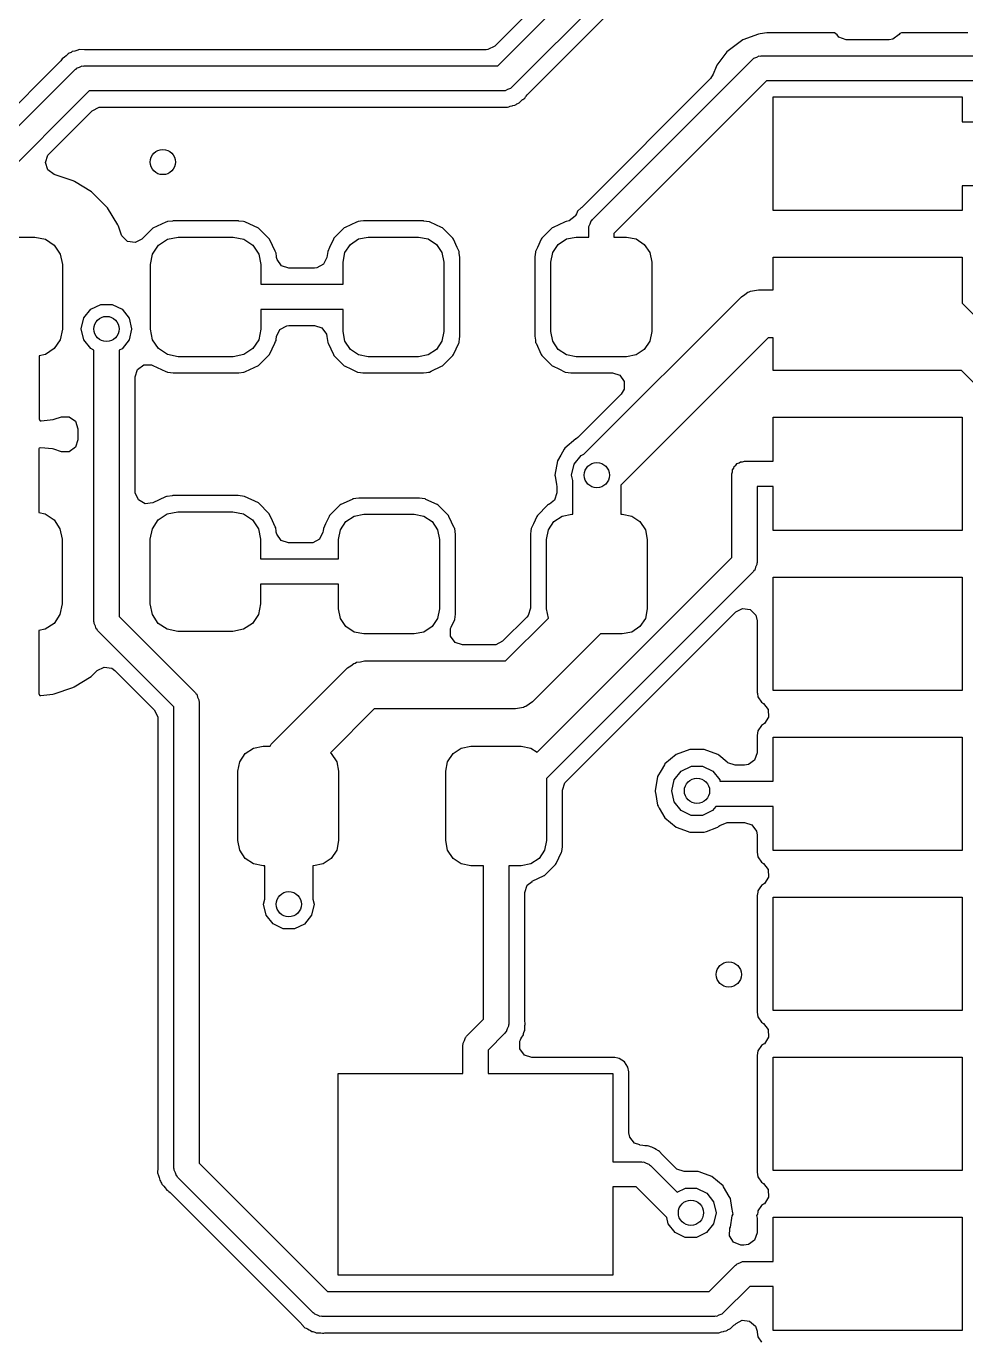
# Model space of a CAD drawing. Extents: x 3.59 to 5.68, y -3.55 to -1.66.
# Drawn here: x 3.8845 to 4.1781, y -2.2764 to -1.8657 of the extents above; entities that cross this region are included whole.
import ezdxf

# ---------------------------------------------------------------- set-up
doc = ezdxf.new("R2010")
doc.units = 0
doc.header["$MEASUREMENT"] = 0
doc.layers.add('BLACK', color=7, linetype='CONTINUOUS')

msp = doc.modelspace()

# ---------------------------------------------------------------- linework, layer by layer
at = {"layer": 'BLACK', "linetype": 'CONTINUOUS'}
for p, q in [((4.1305, -1.77234), (4.03096, -1.87189)), ((4.03189, -1.87805), (4.13711, -1.77283)), ((4.14256, -1.77852), (4.03631, -1.88477)), ((4.04105, -1.88712), (4.14319, -1.78499)), ((4.11335, -1.86815), (4.10847, -1.86998)), ((4.11382, -1.86804), (4.11335, -1.86815)), ((4.11592, -1.86781), (4.11382, -1.86804)), ((4.11613, -1.8678), (4.11592, -1.86781)), ((4.13712, -1.8678), (4.11613, -1.8678)), ((4.13789, -1.86836), (4.13712, -1.8678)), ((4.13847, -1.86915), (4.13789, -1.86836)), ((4.15732, -1.86829), (4.15537, -1.86971)), ((4.15756, -1.86796), (4.15732, -1.86829)), ((4.15806, -1.8678), (4.15756, -1.86796)), ((4.17876, -1.8678), (4.15806, -1.8678)), ((4.03096, -1.87189), (4.02881, -1.87298)), ((4.10799, -1.87024), (4.10385, -1.87335)), ((4.10847, -1.86998), (4.10799, -1.87024)), ((4.14076, -1.8699), (4.13847, -1.86915)), ((4.15417, -1.8699), (4.14076, -1.8699)), ((4.15537, -1.86971), (4.15417, -1.8699)), ((3.89537, -1.87646), (3.89507, -1.87685)), ((3.89559, -1.87622), (3.89537, -1.87646)), ((3.89579, -1.87586), (3.89559, -1.87622)), ((3.89652, -1.87534), (3.89579, -1.87586)), ((3.89698, -1.87494), (3.89652, -1.87534)), ((3.89761, -1.87431), (3.89698, -1.87494)), ((3.89799, -1.87416), (3.89761, -1.87431)), ((3.89826, -1.87399), (3.89799, -1.87416)), ((3.89854, -1.87386), (3.89826, -1.87399)), ((3.89887, -1.87362), (3.89854, -1.87386)), ((3.89975, -1.87344), (3.89887, -1.87362)), ((3.90033, -1.87326), (3.89975, -1.87344)), ((3.90117, -1.87294), (3.90033, -1.87326)), ((3.90273, -1.87303), (3.90117, -1.87294)), ((3.90293, -1.87303), (3.90273, -1.87303)), ((4.0282, -1.87303), (3.90293, -1.87303)), ((4.02881, -1.87298), (4.0282, -1.87303)), ((4.06143, -1.92606), (4.11143, -1.87607)), ((4.10346, -1.87373), (4.10036, -1.87787)), ((4.10385, -1.87335), (4.10346, -1.87373)), ((4.11143, -1.87607), (4.11171, -1.87593)), ((4.11171, -1.87593), (4.1119, -1.87567)), ((4.1119, -1.87567), (4.11278, -1.87538)), ((4.11278, -1.87538), (4.1136, -1.87497)), ((4.1136, -1.87497), (4.11391, -1.87502)), ((4.11391, -1.87502), (4.11421, -1.87492)), ((4.11421, -1.87492), (4.7213, -1.87492)), ((3.8475, -1.93152), (3.89981, -1.8792)), ((3.89507, -1.87685), (3.85829, -1.91363)), ((3.89981, -1.8792), (3.9001, -1.87906)), ((3.9001, -1.87906), (3.90028, -1.8788)), ((3.90028, -1.8788), (3.90116, -1.87852)), ((3.90116, -1.87852), (3.90198, -1.8781)), ((3.90198, -1.8781), (3.9023, -1.87815)), ((3.9023, -1.87815), (3.9026, -1.87805)), ((3.9026, -1.87805), (4.03189, -1.87805)), ((4.09923, -1.88068), (4.09833, -1.88207)), ((4.1001, -1.87836), (4.09923, -1.88068)), ((4.10036, -1.87787), (4.1001, -1.87836)), ((4.03602, -1.88492), (4.03584, -1.88517)), ((4.03631, -1.88477), (4.03602, -1.88492)), ((4.09833, -1.88207), (4.05812, -1.92228)), ((4.11584, -1.88279), (4.06815, -1.93048)), ((4.71967, -1.88279), (4.11584, -1.88279)), ((3.90423, -1.88593), (3.85422, -1.93593)), ((4.03352, -1.88593), (3.90423, -1.88593)), ((4.03383, -1.88583), (4.03352, -1.88593)), ((4.03414, -1.88588), (4.03383, -1.88583)), ((4.03496, -1.88546), (4.03414, -1.88588)), ((4.03584, -1.88517), (4.03496, -1.88546)), ((4.03851, -1.88967), (4.03914, -1.88904)), ((4.03914, -1.88904), (4.03961, -1.88864)), ((4.03961, -1.88864), (4.03972, -1.88856)), ((4.03972, -1.88856), (4.04033, -1.88812)), ((4.04033, -1.88812), (4.04053, -1.88776)), ((4.04053, -1.88776), (4.04075, -1.88752)), ((4.04075, -1.88752), (4.04105, -1.88712)), ((4.11792, -1.92323), (4.11792, -1.8878)), ((4.11792, -1.8878), (4.17697, -1.8878)), ((4.17697, -1.8878), (4.17697, -1.89552)), ((3.8917, -1.90556), (3.90517, -1.89209)), ((3.90517, -1.89209), (3.90731, -1.89099)), ((3.90731, -1.89099), (3.90792, -1.89094)), ((3.90792, -1.89094), (4.03319, -1.89094)), ((4.03319, -1.89094), (4.03339, -1.89095)), ((4.03339, -1.89095), (4.03455, -1.89101)), ((4.03455, -1.89101), (4.03455, -1.89101)), ((4.03455, -1.89101), (4.03496, -1.89103)), ((4.03496, -1.89103), (4.03534, -1.89089)), ((4.03534, -1.89089), (4.03579, -1.89071)), ((4.03534, -1.89089), (4.03534, -1.89089)), ((4.03579, -1.89071), (4.03638, -1.89054)), ((4.03638, -1.89054), (4.03654, -1.8905)), ((4.03654, -1.8905), (4.03725, -1.89035)), ((4.03725, -1.89035), (4.03758, -1.89011)), ((4.03758, -1.89011), (4.03787, -1.88999)), ((4.03787, -1.88999), (4.03813, -1.88981)), ((4.03813, -1.88981), (4.03851, -1.88967)), ((4.17697, -1.89552), (4.19636, -1.89552)), ((3.89055, -1.90829), (3.89131, -1.906)), ((3.89128, -1.91059), (3.89055, -1.90829)), ((3.89131, -1.906), (3.8917, -1.90556)), ((3.89322, -1.91201), (3.89128, -1.91059)), ((3.89917, -1.91398), (3.89322, -1.91201)), ((3.89957, -1.91417), (3.89917, -1.91398)), ((3.90487, -1.91744), (3.89957, -1.91417)), ((3.90522, -1.91772), (3.90487, -1.91744)), ((3.90962, -1.92211), (3.90522, -1.91772)), ((4.19665, -1.91552), (4.17697, -1.91552)), ((4.17697, -1.91552), (4.17697, -1.92323)), ((3.9099, -1.92246), (3.90962, -1.92211)), ((3.91317, -1.92775), (3.9099, -1.92246)), ((4.05603, -1.925), (4.05416, -1.92651)), ((4.05615, -1.92482), (4.05603, -1.925)), ((4.05644, -1.92428), (4.05615, -1.92482)), ((4.05664, -1.92384), (4.05644, -1.92428)), ((4.0568, -1.92346), (4.05664, -1.92384)), ((4.05664, -1.92384), (4.05664, -1.92384)), ((4.05797, -1.92242), (4.0568, -1.92346)), ((4.05812, -1.92228), (4.05797, -1.92242)), ((4.17697, -1.92323), (4.11792, -1.92323)), ((3.91336, -1.92816), (3.91317, -1.92775)), ((3.91421, -1.93069), (3.91336, -1.92816)), ((3.92405, -1.92882), (3.92066, -1.93221)), ((3.92814, -1.92692), (3.92405, -1.92882)), ((3.92841, -1.92679), (3.92814, -1.92692)), ((3.92814, -1.92692), (3.92814, -1.92692)), ((3.92814, -1.92692), (3.92814, -1.92692)), ((3.9287, -1.92675), (3.92841, -1.92679)), ((3.93027, -1.92655), (3.9287, -1.92675)), ((3.9287, -1.92675), (3.9287, -1.92675)), ((3.93039, -1.92653), (3.93027, -1.92655)), ((3.93027, -1.92655), (3.93027, -1.92655)), ((3.9406, -1.92653), (3.93039, -1.92653)), ((3.95081, -1.92653), (3.9406, -1.92653)), ((3.95094, -1.92655), (3.95081, -1.92653)), ((3.95239, -1.92674), (3.95094, -1.92655)), ((3.9528, -1.92679), (3.95239, -1.92674)), ((3.95715, -1.92882), (3.9528, -1.92679)), ((3.96055, -1.93222), (3.95715, -1.92882)), ((3.98388, -1.9287), (3.98066, -1.93192)), ((3.98419, -1.92856), (3.98388, -1.9287)), ((3.98773, -1.9269), (3.98419, -1.92856)), ((3.98419, -1.92856), (3.98419, -1.92856)), ((3.988, -1.92678), (3.98773, -1.9269)), ((3.98773, -1.9269), (3.98773, -1.9269)), ((3.9883, -1.92674), (3.988, -1.92678)), ((3.98895, -1.92665), (3.9883, -1.92674)), ((3.9883, -1.92674), (3.9883, -1.92674)), ((3.98988, -1.92653), (3.98895, -1.92665)), ((3.99927, -1.92653), (3.98988, -1.92653)), ((4.00865, -1.92653), (3.99927, -1.92653)), ((4.00878, -1.92655), (4.00865, -1.92653)), ((4.00959, -1.92666), (4.00878, -1.92655)), ((4.00878, -1.92655), (4.00878, -1.92655)), ((4.01053, -1.92678), (4.00959, -1.92666)), ((4.0108, -1.9269), (4.01053, -1.92678)), ((4.01434, -1.92856), (4.0108, -1.9269)), ((4.01465, -1.9287), (4.01434, -1.92856)), ((4.01434, -1.92856), (4.01434, -1.92856)), ((4.01786, -1.93192), (4.01465, -1.9287)), ((4.04884, -1.9287), (4.04563, -1.93192)), ((4.04915, -1.92856), (4.04884, -1.9287)), ((4.05269, -1.9269), (4.04915, -1.92856)), ((4.04915, -1.92856), (4.04915, -1.92856)), ((4.05296, -1.92678), (4.05269, -1.9269)), ((4.05269, -1.9269), (4.05269, -1.9269)), ((4.05327, -1.92674), (4.05296, -1.92678)), ((4.05416, -1.92651), (4.05327, -1.92674)), ((4.06028, -1.92885), (4.06037, -1.92854)), ((4.06028, -1.93155), (4.06028, -1.92885)), ((4.06032, -1.92823), (4.06074, -1.92741)), ((4.06037, -1.92854), (4.06032, -1.92823)), ((4.06074, -1.92741), (4.06103, -1.92653)), ((4.06103, -1.92653), (4.06128, -1.92635)), ((4.06128, -1.92635), (4.06143, -1.92606)), ((3.86998, -1.93155), (3.88721, -1.93155)), ((3.88721, -1.93155), (3.8905, -1.93221)), ((3.8905, -1.93221), (3.8933, -1.93407)), ((3.8933, -1.93407), (3.89516, -1.93687)), ((3.91443, -1.93123), (3.91421, -1.93069)), ((3.91614, -1.93293), (3.91443, -1.93123)), ((3.91852, -1.93331), (3.91614, -1.93293)), ((3.92066, -1.93221), (3.91852, -1.93331)), ((3.92403, -1.93687), (3.9259, -1.93407)), ((3.9259, -1.93407), (3.92869, -1.93221)), ((3.92869, -1.93221), (3.93199, -1.93155)), ((3.93199, -1.93155), (3.94921, -1.93155)), ((3.94921, -1.93155), (3.95251, -1.93221)), ((3.95251, -1.93221), (3.9553, -1.93407)), ((3.9553, -1.93407), (3.95717, -1.93687)), ((3.96147, -1.93418), (3.96055, -1.93222)), ((3.96231, -1.936), (3.96147, -1.93418)), ((3.98052, -1.93222), (3.97933, -1.93478)), ((3.98066, -1.93192), (3.98052, -1.93222)), ((3.98052, -1.93222), (3.98052, -1.93222)), ((3.98412, -1.93641), (3.98582, -1.93386)), ((3.98582, -1.93386), (3.98838, -1.93215)), ((3.98838, -1.93215), (3.99139, -1.93155)), ((3.99139, -1.93155), (4.00714, -1.93155)), ((4.00714, -1.93155), (4.01015, -1.93215)), ((4.01015, -1.93215), (4.01271, -1.93386)), ((4.01271, -1.93386), (4.01441, -1.93641)), ((4.01801, -1.93222), (4.01786, -1.93192)), ((4.0192, -1.93478), (4.01801, -1.93222)), ((4.01801, -1.93222), (4.01801, -1.93222)), ((4.04548, -1.93222), (4.04429, -1.93478)), ((4.04563, -1.93192), (4.04548, -1.93222)), ((4.04548, -1.93222), (4.04548, -1.93222)), ((4.04908, -1.93641), (4.05078, -1.93386)), ((4.05078, -1.93386), (4.05334, -1.93215)), ((4.05334, -1.93215), (4.05635, -1.93155)), ((4.05635, -1.93155), (4.06028, -1.93155)), ((4.06815, -1.93048), (4.06815, -1.93155)), ((4.06815, -1.93155), (4.0721, -1.93155)), ((4.0721, -1.93155), (4.07511, -1.93215)), ((4.07511, -1.93215), (4.07767, -1.93386)), ((4.07767, -1.93386), (4.07937, -1.93641)), ((3.89516, -1.93687), (3.89582, -1.94016)), ((3.92338, -1.94016), (3.92403, -1.93687)), ((3.95717, -1.93687), (3.95783, -1.94016)), ((3.96259, -1.93658), (3.96231, -1.936)), ((3.96272, -1.93761), (3.96259, -1.93658)), ((3.96276, -1.93791), (3.96272, -1.93761)), ((3.96292, -1.9386), (3.96276, -1.93791)), ((3.9785, -1.93791), (3.97746, -1.94008)), ((3.97858, -1.9373), (3.9785, -1.93791)), ((3.97874, -1.93604), (3.97858, -1.9373)), ((3.97933, -1.93478), (3.97874, -1.93604)), ((3.98352, -1.93943), (3.98412, -1.93641)), ((4.01441, -1.93641), (4.01501, -1.93943)), ((4.01978, -1.93604), (4.0192, -1.93478)), ((4.01982, -1.93633), (4.01978, -1.93604)), ((4.01986, -1.93661), (4.01982, -1.93633)), ((4.01982, -1.93633), (4.01982, -1.93633)), ((4.02003, -1.93791), (4.01986, -1.93661)), ((4.02003, -1.96259), (4.02003, -1.93791)), ((4.04347, -1.93779), (4.04346, -1.93791)), ((4.04346, -1.93791), (4.04346, -1.96259)), ((4.04366, -1.93633), (4.04347, -1.93779)), ((4.0437, -1.93604), (4.04366, -1.93633)), ((4.04429, -1.93478), (4.0437, -1.93604)), ((4.04848, -1.93943), (4.04908, -1.93641)), ((4.07937, -1.93641), (4.07997, -1.93943)), ((4.11792, -1.94802), (4.11792, -1.9378)), ((4.11792, -1.9378), (4.17697, -1.9378)), ((4.17697, -1.9378), (4.17697, -1.95219)), ((3.89582, -1.94016), (3.89582, -1.96034)), ((3.92338, -1.96034), (3.92338, -1.94016)), ((3.95783, -1.94016), (3.95783, -1.94631)), ((3.96433, -1.94055), (3.96292, -1.9386)), ((3.96662, -1.9413), (3.96433, -1.94055)), ((3.97463, -1.9413), (3.96662, -1.9413)), ((3.97534, -1.94123), (3.97463, -1.9413)), ((3.97746, -1.94008), (3.97534, -1.94123)), ((3.98352, -1.94631), (3.98352, -1.93943)), ((4.01501, -1.93943), (4.01501, -1.96108)), ((4.04848, -1.96108), (4.04848, -1.93943)), ((4.07997, -1.93943), (4.07997, -1.96108)), ((3.95783, -1.94631), (3.98352, -1.94631)), ((4.05881, -1.99938), (4.10801, -1.9502)), ((4.10801, -1.9502), (4.10908, -1.94954)), ((4.10908, -1.94954), (4.11005, -1.94876)), ((4.11005, -1.94876), (4.11048, -1.94866)), ((4.11048, -1.94866), (4.11084, -1.94843)), ((4.11084, -1.94843), (4.11209, -1.94829)), ((4.11209, -1.94829), (4.11331, -1.94802)), ((4.11331, -1.94802), (4.11792, -1.94802)), ((3.90251, -1.95685), (3.9047, -1.95411)), ((3.9047, -1.95411), (3.90785, -1.9526)), ((3.90785, -1.9526), (3.91136, -1.9526)), ((3.91136, -1.9526), (3.91451, -1.95412)), ((3.91451, -1.95412), (3.91669, -1.95686)), ((3.98352, -1.95419), (3.95783, -1.95419)), ((3.95783, -1.95419), (3.95783, -1.96034)), ((3.98352, -1.96108), (3.98352, -1.95419)), ((4.17697, -1.95219), (4.20374, -1.97896)), ((3.90172, -1.96026), (3.90251, -1.95685)), ((3.91669, -1.95686), (3.91747, -1.96028)), ((3.89582, -1.96034), (3.89516, -1.96364)), ((3.9025, -1.96368), (3.90172, -1.96026)), ((3.91747, -1.9603), (3.91668, -1.96371)), ((3.91747, -1.96028), (3.91747, -1.9603)), ((3.92403, -1.96364), (3.92338, -1.96034)), ((3.95783, -1.96034), (3.95717, -1.96364)), ((3.96263, -1.96362), (3.96276, -1.9626)), ((3.96276, -1.9626), (3.9638, -1.96042)), ((3.9638, -1.96042), (3.96591, -1.95927)), ((3.96591, -1.95927), (3.96662, -1.95921)), ((3.96662, -1.95921), (3.97463, -1.95921)), ((3.97463, -1.95921), (3.97692, -1.95995)), ((3.97692, -1.95995), (3.97834, -1.9619)), ((3.97834, -1.9619), (3.9785, -1.9626)), ((3.9785, -1.9626), (3.97867, -1.96392)), ((3.98412, -1.96409), (3.98352, -1.96108)), ((4.01501, -1.96108), (4.01441, -1.96409)), ((4.01994, -1.96328), (4.02001, -1.96272)), ((4.02001, -1.96272), (4.02003, -1.96259)), ((4.02001, -1.96272), (4.02001, -1.96272)), ((4.04346, -1.96259), (4.04352, -1.96309)), ((4.04908, -1.96409), (4.04848, -1.96108)), ((4.07997, -1.96108), (4.07937, -1.96409)), ((3.8933, -1.96643), (3.8905, -1.9683)), ((3.89516, -1.96364), (3.8933, -1.96643)), ((3.90468, -1.96642), (3.9025, -1.96368)), ((3.90566, -1.9669), (3.90468, -1.96642)), ((3.90566, -2.0517), (3.90566, -1.9669)), ((3.91449, -1.96645), (3.91354, -1.9669)), ((3.91354, -1.9669), (3.91354, -2.05007)), ((3.91668, -1.96371), (3.91449, -1.96645)), ((3.9259, -1.96643), (3.92403, -1.96364)), ((3.92869, -1.9683), (3.9259, -1.96643)), ((3.9553, -1.96643), (3.95251, -1.9683)), ((3.95717, -1.96364), (3.9553, -1.96643)), ((3.96055, -1.96828), (3.96221, -1.96474)), ((3.96221, -1.96474), (3.96246, -1.96419)), ((3.96246, -1.96419), (3.96259, -1.96392)), ((3.96246, -1.96419), (3.96246, -1.96419)), ((3.96259, -1.96392), (3.96263, -1.96362)), ((3.97867, -1.96392), (3.97874, -1.96447)), ((3.97874, -1.96447), (3.97887, -1.96474)), ((3.97887, -1.96474), (3.97887, -1.96474)), ((3.97887, -1.96474), (3.98049, -1.96822)), ((3.98582, -1.96665), (3.98412, -1.96409)), ((3.98838, -1.96835), (3.98582, -1.96665)), ((4.01271, -1.96665), (4.01015, -1.96835)), ((4.01441, -1.96409), (4.01271, -1.96665)), ((4.01804, -1.96822), (4.01966, -1.96474)), ((4.01966, -1.96474), (4.01978, -1.96447)), ((4.01966, -1.96474), (4.01966, -1.96474)), ((4.01978, -1.96447), (4.01994, -1.96328)), ((4.04352, -1.96309), (4.04363, -1.96392)), ((4.04363, -1.96392), (4.0437, -1.96447)), ((4.0437, -1.96447), (4.04383, -1.96474)), ((4.04383, -1.96474), (4.04383, -1.96474)), ((4.04383, -1.96474), (4.04545, -1.96822)), ((4.05078, -1.96665), (4.04908, -1.96409)), ((4.05334, -1.96835), (4.05078, -1.96665)), ((4.11641, -1.96302), (4.07033, -2.00907)), ((4.07767, -1.96665), (4.07511, -1.96835)), ((4.07937, -1.96409), (4.07767, -1.96665)), ((4.11792, -1.96302), (4.11641, -1.96302)), ((4.11792, -1.97323), (4.11792, -1.96302)), ((3.8905, -1.9683), (3.88859, -1.96868)), ((3.88859, -1.96868), (3.88859, -1.98834)), ((3.93199, -1.96895), (3.92869, -1.9683)), ((3.94921, -1.96895), (3.93199, -1.96895)), ((3.95251, -1.9683), (3.94921, -1.96895)), ((3.95715, -1.97168), (3.96055, -1.96828)), ((3.98049, -1.96822), (3.98066, -1.96859)), ((3.98066, -1.96859), (3.98388, -1.9718)), ((3.99139, -1.96895), (3.98838, -1.96835)), ((4.00714, -1.96895), (3.99139, -1.96895)), ((4.01015, -1.96835), (4.00714, -1.96895)), ((4.01465, -1.9718), (4.01786, -1.96859)), ((4.01786, -1.96859), (4.01804, -1.96822)), ((4.04545, -1.96822), (4.04563, -1.96859)), ((4.04563, -1.96859), (4.04884, -1.9718)), ((4.05635, -1.96895), (4.05334, -1.96835)), ((4.0721, -1.96895), (4.05635, -1.96895)), ((4.07511, -1.96835), (4.0721, -1.96895)), ((3.91856, -1.97523), (3.9193, -1.97294)), ((3.91856, -2.01105), (3.91856, -1.97523)), ((3.9193, -1.97294), (3.92125, -1.97153)), ((3.92125, -1.97153), (3.92366, -1.97153)), ((3.92366, -1.97153), (3.9241, -1.9717)), ((3.9241, -1.9717), (3.92814, -1.97358)), ((3.92814, -1.97358), (3.92814, -1.97358)), ((3.92814, -1.97358), (3.92841, -1.97371)), ((3.92841, -1.97371), (3.9287, -1.97375)), ((3.9287, -1.97375), (3.92881, -1.97376)), ((3.92881, -1.97376), (3.93039, -1.97397)), ((3.93039, -1.97397), (3.9406, -1.97397)), ((3.9406, -1.97397), (3.95081, -1.97397)), ((3.95081, -1.97397), (3.95094, -1.97396)), ((3.95094, -1.97396), (3.9525, -1.97375)), ((3.95094, -1.97396), (3.95094, -1.97396)), ((3.9525, -1.97375), (3.9528, -1.97371)), ((3.9525, -1.97375), (3.9525, -1.97375)), ((3.9528, -1.97371), (3.95307, -1.97359)), ((3.95307, -1.97359), (3.95438, -1.97297)), ((3.95307, -1.97359), (3.95307, -1.97359)), ((3.95438, -1.97297), (3.95715, -1.97168)), ((3.98388, -1.9718), (3.98419, -1.97195)), ((3.98419, -1.97195), (3.98419, -1.97195)), ((3.98419, -1.97195), (3.98598, -1.97278)), ((3.98598, -1.97278), (3.988, -1.97373)), ((3.988, -1.97373), (3.98894, -1.97385)), ((3.98894, -1.97385), (3.98975, -1.97396)), ((3.98975, -1.97396), (3.98975, -1.97396)), ((3.98975, -1.97396), (3.98988, -1.97397)), ((3.98988, -1.97397), (3.99926, -1.97397)), ((3.99926, -1.97397), (4.00865, -1.97397)), ((4.00865, -1.97397), (4.00958, -1.97385)), ((4.00958, -1.97385), (4.01023, -1.97376)), ((4.01023, -1.97376), (4.01053, -1.97373)), ((4.01023, -1.97376), (4.01023, -1.97376)), ((4.01053, -1.97373), (4.01108, -1.97347)), ((4.01108, -1.97347), (4.01434, -1.97195)), ((4.01434, -1.97195), (4.01465, -1.9718)), ((4.01434, -1.97195), (4.01434, -1.97195)), ((4.04884, -1.9718), (4.04915, -1.97195)), ((4.04915, -1.97195), (4.04915, -1.97195)), ((4.04915, -1.97195), (4.05094, -1.97278)), ((4.05094, -1.97278), (4.05296, -1.97373)), ((4.05296, -1.97373), (4.0539, -1.97385)), ((4.0539, -1.97385), (4.05471, -1.97396)), ((4.05471, -1.97396), (4.05471, -1.97396)), ((4.05471, -1.97396), (4.05484, -1.97397)), ((4.05484, -1.97397), (4.05524, -1.97397)), ((4.05524, -1.97397), (4.06772, -1.97397)), ((4.06772, -1.97397), (4.07001, -1.97472)), ((4.07001, -1.97472), (4.07142, -1.97667)), ((4.1768, -1.97323), (4.11792, -1.97323)), ((4.19093, -1.98736), (4.1768, -1.97323)), ((4.07142, -1.97907), (4.07047, -1.98063)), ((4.07142, -1.97667), (4.07142, -1.97907)), ((4.07047, -1.98063), (4.06687, -1.98423)), ((4.06687, -1.98423), (4.05754, -1.99355)), ((3.88859, -1.98834), (3.88876, -1.98883)), ((3.88876, -1.98883), (3.88892, -1.98895)), ((3.88892, -1.98895), (3.88901, -1.98895)), ((3.88901, -1.98895), (3.88921, -1.98894)), ((3.88921, -1.98894), (3.89289, -1.98856)), ((3.89289, -1.98856), (3.8933, -1.98847)), ((3.8933, -1.98847), (3.89551, -1.98773)), ((3.89551, -1.98773), (3.89792, -1.98771)), ((3.89792, -1.98771), (3.89988, -1.98912)), ((3.89988, -1.98912), (3.90064, -1.99143)), ((3.90064, -1.99143), (3.90064, -1.99493)), ((4.11792, -2.00158), (4.11792, -1.9878)), ((4.11792, -1.9878), (4.17697, -1.9878)), ((4.17697, -1.9878), (4.17697, -2.02323)), ((3.90064, -1.99493), (3.8999, -1.99722)), ((4.05629, -1.99462), (4.05281, -1.99754)), ((4.05637, -1.99459), (4.05629, -1.99462)), ((4.05692, -1.99417), (4.05637, -1.99459)), ((4.05754, -1.99355), (4.05692, -1.99417)), ((3.88861, -1.99754), (3.8885, -1.9977)), ((3.8885, -1.9977), (3.8885, -2.01765)), ((3.88909, -1.99739), (3.88861, -1.99754)), ((3.88911, -1.99739), (3.88909, -1.99739)), ((3.89274, -1.99776), (3.88911, -1.99739)), ((3.89315, -1.99785), (3.89274, -1.99776)), ((3.89552, -1.99863), (3.89315, -1.99785)), ((3.89795, -1.99864), (3.89552, -1.99863)), ((3.8999, -1.99722), (3.89795, -1.99864)), ((4.05153, -1.99976), (4.05053, -2.00148)), ((4.05263, -1.99784), (4.05153, -1.99976)), ((4.05281, -1.99754), (4.05263, -1.99784)), ((4.05575, -2.00253), (4.05793, -1.9998)), ((4.05793, -1.9998), (4.05881, -1.99938)), ((4.05053, -2.00148), (4.04974, -2.00596)), ((4.05496, -2.00595), (4.05575, -2.00253)), ((4.10523, -2.0043), (4.1056, -2.00379)), ((4.1056, -2.00379), (4.10579, -2.0032)), ((4.10579, -2.0032), (4.1063, -2.00284)), ((4.1063, -2.00284), (4.10666, -2.00233)), ((4.10666, -2.00233), (4.10726, -2.00214)), ((4.10726, -2.00214), (4.10776, -2.00177)), ((4.10776, -2.00177), (4.10838, -2.00177)), ((4.10838, -2.00177), (4.10898, -2.00158)), ((4.10898, -2.00158), (4.11792, -2.00158)), ((4.04974, -2.00596), (4.0498, -2.0063)), ((4.0498, -2.0063), (4.05026, -2.00887)), ((4.05533, -2.0076), (4.05496, -2.00595)), ((4.05533, -2.01817), (4.05533, -2.0076)), ((4.10504, -2.00552), (4.10523, -2.00492)), ((4.10504, -2.03164), (4.10504, -2.00552)), ((4.10523, -2.00492), (4.10523, -2.0043)), ((3.91858, -2.01152), (3.91856, -2.01105)), ((3.9196, -2.01371), (3.91858, -2.01152)), ((4.05031, -2.0115), (4.04957, -2.01379)), ((4.05026, -2.00887), (4.05031, -2.00955)), ((4.05031, -2.00955), (4.05031, -2.0115)), ((4.07033, -2.00907), (4.07033, -2.01817)), ((4.11792, -2.00945), (4.11291, -2.00945)), ((4.11291, -2.00945), (4.11291, -2.03327)), ((4.11792, -2.02323), (4.11792, -2.00945)), ((3.92171, -2.01488), (3.9196, -2.01371)), ((3.9241, -2.01458), (3.92171, -2.01488)), ((3.92804, -2.01275), (3.9241, -2.01458)), ((3.92831, -2.01262), (3.92804, -2.01275)), ((3.92804, -2.01275), (3.92804, -2.01275)), ((3.9286, -2.01258), (3.92831, -2.01262)), ((3.93017, -2.01237), (3.9286, -2.01258)), ((3.9286, -2.01258), (3.9286, -2.01258)), ((3.93029, -2.01236), (3.93017, -2.01237)), ((3.93017, -2.01237), (3.93017, -2.01237)), ((3.94051, -2.01236), (3.93029, -2.01236)), ((3.95071, -2.01236), (3.94051, -2.01236)), ((3.9527, -2.01262), (3.95071, -2.01236)), ((3.95706, -2.01465), (3.9527, -2.01262)), ((3.96045, -2.01805), (3.95706, -2.01465)), ((3.9825, -2.01531), (3.97929, -2.01853)), ((3.98281, -2.01517), (3.9825, -2.01531)), ((3.98635, -2.01352), (3.98281, -2.01517)), ((3.98281, -2.01517), (3.98281, -2.01517)), ((3.98662, -2.01339), (3.98635, -2.01352)), ((3.98635, -2.01352), (3.98635, -2.01352)), ((3.98692, -2.01335), (3.98662, -2.01339)), ((3.98757, -2.01327), (3.98692, -2.01335)), ((3.98692, -2.01335), (3.98692, -2.01335)), ((3.9885, -2.01315), (3.98757, -2.01327)), ((3.99789, -2.01315), (3.9885, -2.01315)), ((4.00727, -2.01315), (3.99789, -2.01315)), ((4.0074, -2.01316), (4.00727, -2.01315)), ((4.00821, -2.01327), (4.0074, -2.01316)), ((4.0074, -2.01316), (4.0074, -2.01316)), ((4.00915, -2.01339), (4.00821, -2.01327)), ((4.00942, -2.01352), (4.00915, -2.01339)), ((4.01296, -2.01517), (4.00942, -2.01352)), ((4.01327, -2.01531), (4.01296, -2.01517)), ((4.01296, -2.01517), (4.01296, -2.01517)), ((4.01648, -2.01853), (4.01327, -2.01531)), ((4.04746, -2.01531), (4.04425, -2.01853)), ((4.04777, -2.01517), (4.04746, -2.01531)), ((4.04806, -2.01503), (4.04777, -2.01517)), ((4.04777, -2.01517), (4.04777, -2.01517)), ((4.04957, -2.01379), (4.04806, -2.01503)), ((3.8885, -2.01765), (3.8904, -2.01803)), ((3.8904, -2.01803), (3.8932, -2.0199)), ((3.8932, -2.0199), (3.89506, -2.02269)), ((3.92394, -2.02269), (3.9258, -2.0199)), ((3.9258, -2.0199), (3.9286, -2.01803)), ((3.9286, -2.01803), (3.93189, -2.01738)), ((3.93189, -2.01738), (3.94912, -2.01738)), ((3.94912, -2.01738), (3.95241, -2.01803)), ((3.95241, -2.01803), (3.95521, -2.0199)), ((3.95521, -2.0199), (3.95707, -2.02269)), ((3.96146, -2.0202), (3.96045, -2.01805)), ((3.96236, -2.02213), (3.96146, -2.0202)), ((3.97914, -2.01884), (3.97804, -2.02119)), ((3.97929, -2.01853), (3.97914, -2.01884)), ((3.97914, -2.01884), (3.97914, -2.01884)), ((3.98274, -2.02303), (3.98444, -2.02047)), ((3.98444, -2.02047), (3.987, -2.01876)), ((3.987, -2.01876), (3.99001, -2.01817)), ((3.99001, -2.01817), (4.00576, -2.01817)), ((4.00576, -2.01817), (4.00877, -2.01876)), ((4.00877, -2.01876), (4.01133, -2.02047)), ((4.01133, -2.02047), (4.01303, -2.02303)), ((4.01663, -2.01884), (4.01648, -2.01853)), ((4.01827, -2.02237), (4.01663, -2.01884)), ((4.01663, -2.01884), (4.01663, -2.01884)), ((4.0441, -2.01884), (4.043, -2.02119)), ((4.04425, -2.01853), (4.0441, -2.01884)), ((4.0441, -2.01884), (4.0441, -2.01884)), ((4.0477, -2.02303), (4.0494, -2.02047)), ((4.0494, -2.02047), (4.05196, -2.01876)), ((4.05196, -2.01876), (4.05497, -2.01817)), ((4.05497, -2.01817), (4.05533, -2.01817)), ((4.07033, -2.01817), (4.07072, -2.01817)), ((4.07072, -2.01817), (4.07373, -2.01876)), ((4.07373, -2.01876), (4.07629, -2.02047)), ((4.07629, -2.02047), (4.078, -2.02303)), ((3.89506, -2.02269), (3.89572, -2.02599)), ((3.92328, -2.02599), (3.92394, -2.02269)), ((3.95707, -2.02269), (3.95773, -2.02599)), ((3.96249, -2.02241), (3.96236, -2.02213)), ((3.96262, -2.02343), (3.96249, -2.02241)), ((3.96266, -2.02373), (3.96262, -2.02343)), ((3.96282, -2.02443), (3.96266, -2.02373)), ((3.96423, -2.02638), (3.96282, -2.02443)), ((3.97722, -2.02373), (3.97619, -2.02591)), ((3.97727, -2.02334), (3.97722, -2.02373)), ((3.97737, -2.02265), (3.97727, -2.02334)), ((3.97804, -2.02119), (3.97737, -2.02265)), ((3.98214, -2.02604), (3.98274, -2.02303)), ((4.01303, -2.02303), (4.01363, -2.02604)), ((4.01841, -2.02265), (4.01827, -2.02237)), ((4.01865, -2.02453), (4.01841, -2.02265)), ((4.01865, -2.0492), (4.01865, -2.02453)), ((4.0421, -2.0244), (4.04208, -2.02453)), ((4.04208, -2.02453), (4.04208, -2.03659)), ((4.04223, -2.02335), (4.0421, -2.0244)), ((4.04233, -2.02265), (4.04223, -2.02335)), ((4.043, -2.02119), (4.04233, -2.02265)), ((4.0471, -2.02604), (4.0477, -2.02303)), ((4.078, -2.02303), (4.07859, -2.02604)), ((4.17697, -2.02323), (4.11792, -2.02323)), ((3.89572, -2.02599), (3.89572, -2.04617)), ((3.92328, -2.04617), (3.92328, -2.02599)), ((3.95773, -2.02599), (3.95773, -2.03214)), ((3.96653, -2.02712), (3.96423, -2.02638)), ((3.97336, -2.02712), (3.96653, -2.02712)), ((3.97407, -2.02706), (3.97336, -2.02712)), ((3.97619, -2.02591), (3.97407, -2.02706)), ((3.98214, -2.03214), (3.98214, -2.02604)), ((4.01363, -2.02604), (4.01363, -2.04769)), ((4.0471, -2.04769), (4.0471, -2.02604)), ((4.07859, -2.02604), (4.07859, -2.04769)), ((3.95773, -2.03214), (3.98214, -2.03214)), ((4.04418, -2.09251), (4.10504, -2.03164)), ((4.04208, -2.03659), (4.04208, -2.04755)), ((4.11176, -2.03606), (4.0471, -2.10073)), ((4.1119, -2.03577), (4.11176, -2.03606)), ((4.11216, -2.03559), (4.1119, -2.03577)), ((4.11245, -2.03471), (4.11216, -2.03559)), ((4.11287, -2.03389), (4.11245, -2.03471)), ((4.11291, -2.03327), (4.11282, -2.03357)), ((4.11282, -2.03357), (4.11287, -2.03389)), ((3.98214, -2.04002), (3.95773, -2.04002)), ((3.95773, -2.04002), (3.95773, -2.04617)), ((3.98214, -2.04769), (3.98214, -2.04002)), ((4.11792, -2.07323), (4.11792, -2.0378)), ((4.11792, -2.0378), (4.17697, -2.0378)), ((4.17697, -2.0378), (4.17697, -2.07323)), ((3.89572, -2.04617), (3.89506, -2.04946)), ((3.92394, -2.04946), (3.92328, -2.04617)), ((3.95773, -2.04617), (3.95707, -2.04946)), ((3.98274, -2.05071), (3.98214, -2.04769)), ((4.01363, -2.04769), (4.01303, -2.05071)), ((4.01864, -2.04933), (4.01865, -2.0492)), ((4.04208, -2.04755), (4.04133, -2.04984)), ((4.04769, -2.05066), (4.0471, -2.04769)), ((4.05347, -2.10145), (4.10624, -2.04867)), ((4.07859, -2.04769), (4.078, -2.05071)), ((4.10624, -2.04867), (4.10839, -2.04758)), ((4.10839, -2.04758), (4.11077, -2.04796)), ((4.11077, -2.04796), (4.11247, -2.04966)), ((3.8932, -2.05226), (3.8904, -2.05412)), ((3.89506, -2.04946), (3.8932, -2.05226)), ((3.90576, -2.052), (3.90566, -2.0517)), ((3.90571, -2.05232), (3.90576, -2.052)), ((3.90613, -2.05314), (3.90571, -2.05232)), ((3.90641, -2.05401), (3.90613, -2.05314)), ((3.91354, -2.05007), (3.9374, -2.07394)), ((3.9258, -2.05226), (3.92394, -2.04946)), ((3.9286, -2.05412), (3.9258, -2.05226)), ((3.95521, -2.05226), (3.95241, -2.05412)), ((3.95707, -2.04946), (3.95521, -2.05226)), ((3.98444, -2.05326), (3.98274, -2.05071)), ((3.987, -2.05497), (3.98444, -2.05326)), ((4.01133, -2.05326), (4.00877, -2.05497)), ((4.01303, -2.05071), (4.01133, -2.05326)), ((4.0173, -2.05345), (4.01841, -2.05108)), ((4.01841, -2.05108), (4.01864, -2.04934)), ((4.01864, -2.04934), (4.01864, -2.04933)), ((4.01864, -2.04933), (4.01864, -2.04933)), ((4.04094, -2.05031), (4.0334, -2.05785)), ((4.03433, -2.06401), (4.04769, -2.05066)), ((4.04133, -2.04984), (4.04094, -2.05031)), ((4.07629, -2.05326), (4.07373, -2.05497)), ((4.078, -2.05071), (4.07629, -2.05326)), ((4.11247, -2.04966), (4.1129, -2.05143)), ((4.1129, -2.05143), (4.1129, -2.07373)), ((3.8904, -2.05412), (3.8885, -2.0545)), ((3.8885, -2.0545), (3.8885, -2.07416)), ((3.90667, -2.0542), (3.90641, -2.05401)), ((3.90681, -2.05448), (3.90667, -2.0542)), ((3.93068, -2.07835), (3.90681, -2.05448)), ((3.93189, -2.05478), (3.9286, -2.05412)), ((3.94912, -2.05478), (3.93189, -2.05478)), ((3.95241, -2.05412), (3.94912, -2.05478)), ((3.99001, -2.05557), (3.987, -2.05497)), ((4.00576, -2.05557), (3.99001, -2.05557)), ((4.00877, -2.05497), (4.00576, -2.05557)), ((4.01713, -2.05389), (4.0173, -2.05345)), ((4.01713, -2.0563), (4.01713, -2.05389)), ((4.01854, -2.05825), (4.01713, -2.0563)), ((4.06399, -2.05557), (4.04273, -2.07682)), ((4.07072, -2.05557), (4.06399, -2.05557)), ((4.07373, -2.05497), (4.07072, -2.05557)), ((4.02084, -2.05899), (4.01854, -2.05825)), ((4.03064, -2.05899), (4.02084, -2.05899)), ((4.03125, -2.05894), (4.03064, -2.05899)), ((4.0334, -2.05785), (4.03125, -2.05894)), ((3.9849, -2.0662), (3.98596, -2.06553)), ((3.98596, -2.06553), (3.98694, -2.06475)), ((3.98694, -2.06475), (3.98736, -2.06466)), ((3.98736, -2.06466), (3.98773, -2.06443)), ((3.98773, -2.06443), (3.98898, -2.06429)), ((3.98898, -2.06429), (3.9902, -2.06401)), ((3.9902, -2.06401), (4.03433, -2.06401)), ((3.89952, -2.07213), (3.90481, -2.06886)), ((3.90481, -2.06886), (3.90516, -2.06858)), ((3.90516, -2.06858), (3.90673, -2.06701)), ((3.90673, -2.06701), (3.90887, -2.06592)), ((3.90887, -2.06592), (3.91125, -2.06629)), ((3.91125, -2.06629), (3.91224, -2.06701)), ((3.91224, -2.06701), (3.92452, -2.07929)), ((3.96107, -2.09003), (3.9849, -2.0662)), ((3.8932, -2.0743), (3.89911, -2.07233)), ((3.89911, -2.07233), (3.89952, -2.07213)), ((4.1129, -2.07373), (4.11293, -2.07391)), ((4.17697, -2.07323), (4.11792, -2.07323)), ((3.8885, -2.07416), (3.88866, -2.07466)), ((3.88866, -2.07466), (3.88882, -2.07478)), ((3.88882, -2.07478), (3.88891, -2.07478)), ((3.88891, -2.07478), (3.88911, -2.07477)), ((3.88911, -2.07477), (3.89279, -2.07439)), ((3.89279, -2.07439), (3.8932, -2.0743)), ((3.9374, -2.07394), (3.93755, -2.07422)), ((3.93755, -2.07422), (3.9378, -2.07441)), ((3.9378, -2.07441), (3.93809, -2.07528)), ((3.93809, -2.07528), (3.93851, -2.0761)), ((3.93851, -2.0761), (3.93846, -2.07642)), ((3.93846, -2.07642), (3.93856, -2.07672)), ((3.93856, -2.07672), (3.93856, -2.22089)), ((4.04167, -2.07749), (4.04069, -2.07827)), ((4.04273, -2.07682), (4.04167, -2.07749)), ((4.11293, -2.07391), (4.11293, -2.07391)), ((4.11293, -2.07391), (4.11299, -2.07417)), ((4.11299, -2.07417), (4.11319, -2.07519)), ((4.11319, -2.07519), (4.1143, -2.07685)), ((4.1143, -2.07685), (4.11493, -2.07727)), ((4.11493, -2.07727), (4.11642, -2.07917)), ((3.92452, -2.07929), (3.92561, -2.08144)), ((3.92561, -2.08144), (3.92566, -2.08204)), ((3.92566, -2.08204), (3.92566, -2.22218)), ((3.93068, -2.22252), (3.93068, -2.07835)), ((3.9933, -2.07901), (3.97957, -2.09274)), ((4.03744, -2.07901), (3.9933, -2.07901)), ((4.03866, -2.07873), (4.03744, -2.07901)), ((4.03991, -2.07859), (4.03866, -2.07873)), ((4.04027, -2.07837), (4.03991, -2.07859)), ((4.04069, -2.07827), (4.04027, -2.07837)), ((4.11652, -2.08157), (4.11518, -2.08358)), ((4.11642, -2.07917), (4.11652, -2.08157)), ((4.11319, -2.08584), (4.1129, -2.0873)), ((4.1143, -2.08418), (4.11319, -2.08584)), ((4.11493, -2.08376), (4.1143, -2.08418)), ((4.11518, -2.08358), (4.11493, -2.08376)), ((3.96071, -2.09061), (3.96107, -2.09003)), ((4.1129, -2.0873), (4.1129, -2.09266)), ((4.11792, -2.10158), (4.11792, -2.0878)), ((4.11792, -2.0878), (4.17697, -2.0878)), ((4.17697, -2.0878), (4.17697, -2.12323)), ((3.95124, -2.09547), (3.95295, -2.09291)), ((3.95295, -2.09291), (3.9555, -2.09121)), ((3.9555, -2.09121), (3.95852, -2.09061)), ((3.95852, -2.09061), (3.96071, -2.09061)), ((3.97957, -2.09274), (3.97983, -2.09291)), ((3.97983, -2.09291), (3.98154, -2.09547)), ((4.0162, -2.09547), (4.01791, -2.09291)), ((4.01791, -2.09291), (4.02046, -2.09121)), ((4.02046, -2.09121), (4.02348, -2.09061)), ((4.02348, -2.09061), (4.03922, -2.09061)), ((4.03922, -2.09061), (4.04224, -2.09121)), ((4.04224, -2.09121), (4.04418, -2.09251)), ((4.08759, -2.09324), (4.0841, -2.09617)), ((4.09186, -2.09169), (4.08759, -2.09324)), ((4.09641, -2.09169), (4.09186, -2.09169)), ((4.10068, -2.09324), (4.09641, -2.09169)), ((4.10094, -2.09346), (4.10068, -2.09324)), ((4.10354, -2.09565), (4.10094, -2.09346)), ((4.10094, -2.09346), (4.10094, -2.09346)), ((4.1129, -2.09266), (4.11215, -2.09495)), ((3.95064, -2.09848), (3.95124, -2.09547)), ((3.95064, -2.12013), (3.95064, -2.09848)), ((3.98154, -2.09547), (3.98214, -2.09848)), ((3.98214, -2.09848), (3.98214, -2.12013)), ((4.0156, -2.09848), (4.0162, -2.09547)), ((4.0156, -2.12013), (4.0156, -2.09848)), ((4.08293, -2.09821), (4.08183, -2.1001)), ((4.08393, -2.09646), (4.08293, -2.09821)), ((4.0841, -2.09617), (4.08393, -2.09646)), ((4.08704, -2.10116), (4.08923, -2.09842)), ((4.08923, -2.09842), (4.09239, -2.0969)), ((4.09239, -2.0969), (4.09589, -2.09691)), ((4.09589, -2.09691), (4.09905, -2.09843)), ((4.09905, -2.09843), (4.10123, -2.10117)), ((4.10376, -2.09581), (4.10354, -2.09565)), ((4.10605, -2.09656), (4.10376, -2.09581)), ((4.109, -2.09656), (4.10605, -2.09656)), ((4.1102, -2.09637), (4.109, -2.09656)), ((4.11215, -2.09495), (4.1102, -2.09637)), ((4.0471, -2.10073), (4.0471, -2.12013)), ((4.05212, -2.10442), (4.05286, -2.10213)), ((4.05286, -2.10213), (4.05326, -2.10166)), ((4.05326, -2.10166), (4.05347, -2.10145)), ((4.08183, -2.1001), (4.08104, -2.10458)), ((4.08626, -2.10457), (4.08704, -2.10116)), ((4.10123, -2.10117), (4.10132, -2.10158)), ((4.10132, -2.10158), (4.11792, -2.10158)), ((4.05212, -2.12164), (4.05212, -2.10442)), ((4.08104, -2.10458), (4.0811, -2.10492)), ((4.0811, -2.10492), (4.08113, -2.10507)), ((4.08113, -2.10507), (4.08183, -2.10906)), ((4.08703, -2.10798), (4.08626, -2.10457)), ((4.08183, -2.10906), (4.082, -2.10936)), ((4.082, -2.10936), (4.082, -2.10936)), ((4.082, -2.10936), (4.08235, -2.10996)), ((4.08235, -2.10996), (4.0841, -2.113)), ((4.08921, -2.11073), (4.08703, -2.10798)), ((4.09236, -2.11225), (4.08921, -2.11073)), ((4.09902, -2.11075), (4.09586, -2.11226)), ((4.10007, -2.10945), (4.09902, -2.11075)), ((4.11792, -2.10945), (4.10007, -2.10945)), ((4.11792, -2.12323), (4.11792, -2.10945)), ((4.0841, -2.113), (4.08759, -2.11592)), ((4.09586, -2.11226), (4.09236, -2.11225)), ((4.10132, -2.11538), (4.10355, -2.11448)), ((4.10355, -2.11448), (4.10383, -2.11447)), ((4.10383, -2.11447), (4.109, -2.11447)), ((4.109, -2.11447), (4.11129, -2.11522)), ((4.08759, -2.11592), (4.08791, -2.11604)), ((4.08791, -2.11604), (4.09101, -2.11717)), ((4.09101, -2.11717), (4.09186, -2.11748)), ((4.09186, -2.11748), (4.09641, -2.11748)), ((4.09641, -2.11748), (4.09707, -2.11724)), ((4.09707, -2.11724), (4.10036, -2.11604)), ((4.10036, -2.11604), (4.10068, -2.11592)), ((4.10036, -2.11604), (4.10036, -2.11604)), ((4.10068, -2.11592), (4.10099, -2.11566)), ((4.10099, -2.11566), (4.10132, -2.11538)), ((4.11129, -2.11522), (4.11271, -2.11717)), ((4.11271, -2.11717), (4.1129, -2.11837)), ((4.1129, -2.11837), (4.1129, -2.12373)), ((3.95124, -2.12315), (3.95064, -2.12013)), ((3.98214, -2.12013), (3.98154, -2.12315)), ((4.0162, -2.12315), (4.0156, -2.12013)), ((4.0471, -2.12013), (4.0465, -2.12315)), ((4.05187, -2.12352), (4.05206, -2.12209)), ((4.05206, -2.12209), (4.0521, -2.12177)), ((4.0521, -2.12177), (4.05212, -2.12164)), ((4.0521, -2.12177), (4.0521, -2.12177)), ((3.95295, -2.1257), (3.95124, -2.12315)), ((3.9555, -2.12741), (3.95295, -2.1257)), ((3.97983, -2.1257), (3.97728, -2.12741)), ((3.98154, -2.12315), (3.97983, -2.1257)), ((4.01791, -2.1257), (4.0162, -2.12315)), ((4.02046, -2.12741), (4.01791, -2.1257)), ((4.04479, -2.1257), (4.04224, -2.12741)), ((4.0465, -2.12315), (4.04479, -2.1257)), ((4.0501, -2.12732), (4.05174, -2.12379)), ((4.05174, -2.12379), (4.05187, -2.12352)), ((4.05174, -2.12379), (4.05174, -2.12379)), ((4.1129, -2.12373), (4.11319, -2.12519)), ((4.11319, -2.12519), (4.1143, -2.12685)), ((4.1143, -2.12685), (4.11493, -2.12728)), ((4.17697, -2.12323), (4.11792, -2.12323)), ((3.95852, -2.12801), (3.9555, -2.12741)), ((3.95907, -2.12801), (3.95852, -2.12801)), ((3.95907, -2.13838), (3.95907, -2.12801)), ((3.97426, -2.12801), (3.97407, -2.12801)), ((3.97407, -2.12801), (3.97407, -2.13838)), ((3.97728, -2.12741), (3.97426, -2.12801)), ((4.02348, -2.12801), (4.02046, -2.12741)), ((4.0274, -2.12801), (4.02348, -2.12801)), ((4.0274, -2.17591), (4.0274, -2.12801)), ((4.03922, -2.12801), (4.03528, -2.12801)), ((4.03528, -2.12801), (4.03528, -2.17753)), ((4.04224, -2.12741), (4.03922, -2.12801)), ((4.04261, -2.13278), (4.04642, -2.131)), ((4.04642, -2.131), (4.04643, -2.131)), ((4.04643, -2.131), (4.04673, -2.13086)), ((4.04673, -2.13086), (4.04995, -2.12764)), ((4.04995, -2.12764), (4.0501, -2.12732)), ((4.11493, -2.12728), (4.11642, -2.12917)), ((4.11642, -2.12917), (4.11652, -2.13157)), ((4.0403, -2.13633), (4.04104, -2.13404)), ((4.04104, -2.13404), (4.04267, -2.1329)), ((4.04267, -2.1329), (4.04261, -2.13278)), ((4.114, -2.13462), (4.11319, -2.13584)), ((4.11409, -2.1345), (4.114, -2.13462)), ((4.1143, -2.13418), (4.11409, -2.1345)), ((4.11493, -2.13376), (4.1143, -2.13418)), ((4.11518, -2.13358), (4.11493, -2.13376)), ((4.11652, -2.13157), (4.11518, -2.13358)), ((3.9587, -2.14), (3.95907, -2.13838)), ((3.97407, -2.13838), (3.97445, -2.14002)), ((4.0403, -2.17583), (4.0403, -2.13633)), ((4.113, -2.13677), (4.1129, -2.1373)), ((4.1129, -2.1373), (4.1129, -2.17373)), ((4.11311, -2.13622), (4.113, -2.13677)), ((4.11319, -2.13584), (4.11311, -2.13622)), ((4.11792, -2.17323), (4.11792, -2.1378)), ((4.11792, -2.1378), (4.17697, -2.1378)), ((4.17697, -2.1378), (4.17697, -2.17323)), ((3.95947, -2.14342), (3.9587, -2.14)), ((3.96165, -2.14616), (3.95947, -2.14342)), ((3.97366, -2.14346), (3.97147, -2.14619)), ((3.97445, -2.14004), (3.97366, -2.14346)), ((3.97445, -2.14002), (3.97445, -2.14004)), ((3.9648, -2.14769), (3.96165, -2.14616)), ((3.96831, -2.1477), (3.9648, -2.14769)), ((3.97147, -2.14619), (3.96831, -2.1477)), ((4.02213, -2.1812), (4.0274, -2.17591)), ((4.04036, -2.17628), (4.0403, -2.17583)), ((4.04037, -2.17664), (4.04036, -2.17628)), ((4.1129, -2.17373), (4.11319, -2.17519)), ((4.11319, -2.17519), (4.1143, -2.17685)), ((4.17697, -2.17323), (4.11792, -2.17323)), ((4.03413, -2.18031), (4.02886, -2.1856)), ((4.03427, -2.18003), (4.03413, -2.18031)), ((4.03452, -2.17985), (4.03427, -2.18003)), ((4.03481, -2.17896), (4.03452, -2.17985)), ((4.03523, -2.17814), (4.03481, -2.17896)), ((4.03528, -2.17753), (4.03518, -2.17783)), ((4.03518, -2.17783), (4.03523, -2.17814)), ((4.03989, -2.18079), (4.03996, -2.18039)), ((4.03996, -2.18039), (4.04007, -2.18011)), ((4.04007, -2.18011), (4.04013, -2.17981)), ((4.04013, -2.17981), (4.0403, -2.17944)), ((4.0403, -2.17853), (4.04034, -2.17793)), ((4.0403, -2.17944), (4.0403, -2.17853)), ((4.04034, -2.17793), (4.0404, -2.17755)), ((4.04048, -2.17703), (4.04037, -2.17664)), ((4.0404, -2.17755), (4.04048, -2.17703)), ((4.1143, -2.17685), (4.11493, -2.17727)), ((4.11493, -2.17727), (4.11642, -2.17917)), ((4.11642, -2.17917), (4.11652, -2.18157)), ((4.02098, -2.18398), (4.02108, -2.18368)), ((4.02098, -2.19292), (4.02098, -2.18398)), ((4.02103, -2.18337), (4.02145, -2.18254)), ((4.02108, -2.18368), (4.02103, -2.18337)), ((4.02145, -2.18254), (4.02174, -2.18166)), ((4.02174, -2.18166), (4.02199, -2.18148)), ((4.02199, -2.18148), (4.02213, -2.1812)), ((4.03882, -2.1828), (4.03897, -2.18241)), ((4.03882, -2.1852), (4.03882, -2.1828)), ((4.03897, -2.18241), (4.03912, -2.18209)), ((4.03912, -2.18209), (4.0394, -2.18156)), ((4.0394, -2.18156), (4.03967, -2.18114)), ((4.03967, -2.18114), (4.03989, -2.18079)), ((4.03967, -2.18114), (4.03967, -2.18114)), ((4.1143, -2.18418), (4.11319, -2.18584)), ((4.11493, -2.18376), (4.1143, -2.18418)), ((4.11518, -2.18358), (4.11493, -2.18376)), ((4.11652, -2.18157), (4.11518, -2.18358)), ((4.02886, -2.1856), (4.02886, -2.19292)), ((4.04024, -2.18715), (4.03882, -2.1852)), ((4.04253, -2.1879), (4.04024, -2.18715)), ((4.06831, -2.1879), (4.04253, -2.1879)), ((4.0685, -2.18793), (4.06831, -2.1879)), ((4.0694, -2.18811), (4.0685, -2.18793)), ((4.0685, -2.18793), (4.0685, -2.18793)), ((4.06978, -2.18819), (4.0694, -2.18811)), ((4.07144, -2.1893), (4.06978, -2.18819)), ((4.11319, -2.18584), (4.1129, -2.1873)), ((4.1129, -2.1873), (4.1129, -2.22373)), ((4.11792, -2.22323), (4.11792, -2.1878)), ((4.11792, -2.1878), (4.17697, -2.1878)), ((4.17697, -2.1878), (4.17697, -2.22323)), ((3.98199, -2.25591), (3.98199, -2.19292)), ((3.98199, -2.19292), (4.02098, -2.19292)), ((4.02886, -2.19292), (4.06782, -2.19292)), ((4.06782, -2.19292), (4.06782, -2.22048)), ((4.07255, -2.19096), (4.07144, -2.1893)), ((4.07284, -2.19242), (4.07255, -2.19096)), ((4.07284, -2.21143), (4.07284, -2.19242)), ((4.0731, -2.21283), (4.07284, -2.21143)), ((4.07461, -2.2147), (4.0731, -2.21283)), ((4.07631, -2.21515), (4.07461, -2.2147)), ((4.07629, -2.21527), (4.07631, -2.21515)), ((4.07717, -2.21541), (4.07629, -2.21527)), ((4.07629, -2.21527), (4.07629, -2.21527)), ((4.07778, -2.21546), (4.07717, -2.21541)), ((4.07868, -2.21546), (4.07778, -2.21546)), ((4.07905, -2.21562), (4.07868, -2.21546)), ((4.07935, -2.21569), (4.07905, -2.21562)), ((4.07965, -2.2158), (4.07935, -2.21569)), ((4.08005, -2.21586), (4.07965, -2.2158)), ((4.08039, -2.21609), (4.08005, -2.21586)), ((4.0808, -2.21635), (4.08039, -2.21609)), ((4.08039, -2.21609), (4.08039, -2.21609)), ((4.08134, -2.21664), (4.0808, -2.21635)), ((4.08215, -2.21701), (4.08134, -2.21664)), ((4.08243, -2.21731), (4.08215, -2.21701)), ((4.0832, -2.21817), (4.08243, -2.21731)), ((3.93856, -2.22089), (3.97864, -2.26098)), ((4.06782, -2.22048), (4.07677, -2.22048)), ((4.07677, -2.22048), (4.07707, -2.22057)), ((4.07707, -2.22057), (4.07739, -2.22052)), ((4.07739, -2.22052), (4.07821, -2.22094)), ((4.07821, -2.22094), (4.07909, -2.22123)), ((4.07909, -2.22123), (4.07927, -2.22148)), ((4.07927, -2.22148), (4.07955, -2.22163)), ((4.07955, -2.22163), (4.08791, -2.22998)), ((4.08334, -2.21832), (4.0832, -2.21817)), ((4.08741, -2.22238), (4.08334, -2.21832)), ((3.92566, -2.22238), (3.92557, -2.22395)), ((3.92557, -2.22395), (3.92589, -2.22478)), ((3.92566, -2.22218), (3.92566, -2.22238)), ((3.92589, -2.22478), (3.92607, -2.22537)), ((3.92607, -2.22537), (3.92617, -2.22584)), ((3.93078, -2.22282), (3.93068, -2.22252)), ((3.93073, -2.22313), (3.93078, -2.22282)), ((3.93115, -2.22395), (3.93073, -2.22313)), ((3.93143, -2.22483), (3.93115, -2.22395)), ((3.93169, -2.22502), (3.93143, -2.22483)), ((3.93183, -2.2253), (3.93169, -2.22502)), ((3.97422, -2.2677), (3.93183, -2.2253)), ((4.08787, -2.22278), (4.08741, -2.22238)), ((4.09016, -2.22352), (4.08787, -2.22278)), ((4.09452, -2.22352), (4.09016, -2.22352)), ((4.09484, -2.22364), (4.09452, -2.22352)), ((4.09569, -2.22395), (4.09484, -2.22364)), ((4.09484, -2.22364), (4.09484, -2.22364)), ((4.09879, -2.22507), (4.09569, -2.22395)), ((4.10227, -2.228), (4.09879, -2.22507)), ((4.1129, -2.22373), (4.11319, -2.22519)), ((4.11319, -2.22519), (4.1143, -2.22685)), ((4.17697, -2.22323), (4.11792, -2.22323)), ((3.92617, -2.22584), (3.92617, -2.22584)), ((3.92617, -2.22584), (3.92625, -2.22624)), ((3.92625, -2.22624), (3.92649, -2.22657)), ((3.92649, -2.22657), (3.92662, -2.22686)), ((3.92662, -2.22686), (3.92679, -2.22712)), ((3.92679, -2.22712), (3.92694, -2.2275)), ((3.92694, -2.2275), (3.92743, -2.228)), ((3.92743, -2.228), (3.92757, -2.22813)), ((3.92757, -2.22813), (3.92797, -2.2286)), ((3.92797, -2.2286), (3.92825, -2.22899)), ((3.92825, -2.22899), (3.92825, -2.22899)), ((3.92825, -2.22899), (3.92849, -2.22932)), ((3.92849, -2.22932), (3.92885, -2.22953)), ((3.92885, -2.22953), (3.92909, -2.22975)), ((3.92909, -2.22975), (3.92948, -2.23005)), ((4.07514, -2.22835), (4.06782, -2.22835)), ((4.06782, -2.22835), (4.06782, -2.25591)), ((4.08471, -2.23792), (4.07514, -2.22835)), ((4.08791, -2.22998), (4.0905, -2.22874)), ((4.0905, -2.22874), (4.094, -2.22874)), ((4.094, -2.22874), (4.09716, -2.23026)), ((4.10244, -2.22829), (4.10227, -2.228)), ((4.10418, -2.23131), (4.10244, -2.22829)), ((4.1143, -2.22685), (4.11493, -2.22728)), ((4.11493, -2.22728), (4.11642, -2.22917)), ((4.11642, -2.22917), (4.11652, -2.23157)), ((3.92948, -2.23005), (3.97044, -2.27101)), ((4.09716, -2.23026), (4.09934, -2.233)), ((4.09934, -2.233), (4.10012, -2.23641)), ((4.10455, -2.23194), (4.10418, -2.23131)), ((4.10504, -2.23474), (4.10455, -2.23194)), ((4.11493, -2.23376), (4.1143, -2.23418)), ((4.11518, -2.23358), (4.11493, -2.23376)), ((4.11652, -2.23157), (4.11518, -2.23358)), ((4.08514, -2.23982), (4.08471, -2.23792)), ((4.10012, -2.23644), (4.09933, -2.23985)), ((4.10012, -2.23641), (4.10012, -2.23644)), ((4.10455, -2.24089), (4.10516, -2.23741)), ((4.10534, -2.23641), (4.10504, -2.23474)), ((4.10516, -2.23741), (4.10546, -2.23685)), ((4.10536, -2.23641), (4.10534, -2.23641)), ((4.10546, -2.23685), (4.10536, -2.23641)), ((4.113, -2.2368), (4.11272, -2.2373)), ((4.11272, -2.2373), (4.1129, -2.23808)), ((4.1129, -2.23808), (4.1129, -2.24264)), ((4.11311, -2.23622), (4.113, -2.2368)), ((4.11319, -2.23584), (4.11311, -2.23622)), ((4.11311, -2.23622), (4.11311, -2.23622)), ((4.1143, -2.23418), (4.11319, -2.23584)), ((4.11792, -2.25158), (4.11792, -2.2378)), ((4.11792, -2.2378), (4.17697, -2.2378)), ((4.17697, -2.2378), (4.17697, -2.27323)), ((4.08732, -2.24256), (4.08514, -2.23982)), ((4.09933, -2.23985), (4.09714, -2.24258)), ((4.10425, -2.2436), (4.10435, -2.24126)), ((4.10435, -2.24126), (4.10438, -2.24119)), ((4.10438, -2.24119), (4.10455, -2.24089)), ((4.09047, -2.24409), (4.08732, -2.24256)), ((4.09398, -2.24409), (4.09047, -2.24409)), ((4.09714, -2.24258), (4.09398, -2.24409)), ((4.10556, -2.24562), (4.10425, -2.2436)), ((4.10781, -2.24648), (4.10556, -2.24562)), ((4.11215, -2.24494), (4.1102, -2.24635)), ((4.1129, -2.24264), (4.11215, -2.24494)), ((4.10879, -2.24654), (4.10781, -2.24648)), ((4.1102, -2.24635), (4.10879, -2.24654)), ((4.09794, -2.26098), (4.10619, -2.25273)), ((4.10619, -2.25273), (4.10648, -2.25259)), ((4.10648, -2.25259), (4.10666, -2.25233)), ((4.10666, -2.25233), (4.10754, -2.25205)), ((4.10754, -2.25205), (4.10836, -2.25163)), ((4.10836, -2.25163), (4.10868, -2.25168)), ((4.10868, -2.25168), (4.10898, -2.25158)), ((4.10898, -2.25158), (4.11792, -2.25158)), ((4.06782, -2.25591), (3.98199, -2.25591)), ((3.97864, -2.26098), (4.09794, -2.26098)), ((4.11061, -2.25945), (4.10235, -2.2677)), ((4.11792, -2.25945), (4.11061, -2.25945)), ((4.11792, -2.27323), (4.11792, -2.25945)), ((3.97451, -2.26785), (3.97422, -2.2677)), ((3.97469, -2.2681), (3.97451, -2.26785)), ((3.97557, -2.26839), (3.97469, -2.2681)), ((3.97639, -2.26881), (3.97557, -2.26839)), ((3.97671, -2.26876), (3.97639, -2.26881)), ((3.97701, -2.26885), (3.97671, -2.26876)), ((4.09957, -2.26885), (3.97701, -2.26885)), ((4.09987, -2.26876), (4.09957, -2.26885)), ((4.10018, -2.26881), (4.09987, -2.26876)), ((4.101, -2.26839), (4.10018, -2.26881)), ((4.10188, -2.2681), (4.101, -2.26839)), ((4.10207, -2.26785), (4.10188, -2.2681)), ((4.10235, -2.2677), (4.10207, -2.26785)), ((4.10638, -2.27105), (4.1082, -2.27)), ((4.1082, -2.27), (4.11059, -2.27025)), ((4.11059, -2.27025), (4.11238, -2.27186)), ((3.97044, -2.27101), (3.97058, -2.27116)), ((3.97058, -2.27116), (3.97163, -2.27233)), ((3.97163, -2.27233), (3.972, -2.27249)), ((3.972, -2.27249), (3.972, -2.27249)), ((3.972, -2.27249), (3.97244, -2.27269)), ((3.97244, -2.27269), (3.97298, -2.27298)), ((3.97298, -2.27298), (3.97338, -2.27324)), ((3.97338, -2.27324), (3.97338, -2.27324)), ((3.97338, -2.27324), (3.97373, -2.27347)), ((3.97373, -2.27347), (3.97413, -2.27353)), ((3.97413, -2.27353), (3.97442, -2.27364)), ((3.97442, -2.27364), (3.97473, -2.27371)), ((3.97473, -2.27371), (3.9751, -2.27387)), ((3.9751, -2.27387), (3.976, -2.27387)), ((3.976, -2.27387), (3.97661, -2.27392)), ((3.97661, -2.27392), (3.97708, -2.274)), ((3.97708, -2.274), (3.97708, -2.274)), ((3.97708, -2.274), (3.97749, -2.27406)), ((3.97749, -2.27406), (3.97788, -2.27396)), ((3.97788, -2.27396), (3.97821, -2.27394)), ((3.97821, -2.27394), (3.9787, -2.27387)), ((3.9787, -2.27387), (4.09923, -2.27387)), ((4.09923, -2.27387), (4.09943, -2.27388)), ((4.09943, -2.27388), (4.10059, -2.27394)), ((4.10059, -2.27394), (4.10059, -2.27394)), ((4.10059, -2.27394), (4.101, -2.27396)), ((4.101, -2.27396), (4.10183, -2.27364)), ((4.10183, -2.27364), (4.10242, -2.27347)), ((4.10242, -2.27347), (4.10259, -2.27343)), ((4.10259, -2.27343), (4.10329, -2.27328)), ((4.10329, -2.27328), (4.10362, -2.27304)), ((4.10362, -2.27304), (4.10391, -2.27291)), ((4.10391, -2.27291), (4.10417, -2.27275)), ((4.10417, -2.27275), (4.10455, -2.2726)), ((4.10455, -2.2726), (4.10518, -2.27197)), ((4.10518, -2.27197), (4.10565, -2.27157)), ((4.10565, -2.27157), (4.10604, -2.27129)), ((4.10604, -2.27129), (4.1063, -2.2711)), ((4.10604, -2.27129), (4.10604, -2.27129)), ((4.1063, -2.2711), (4.10637, -2.27104)), ((4.1063, -2.2711), (4.1063, -2.2711)), ((4.10637, -2.27104), (4.10638, -2.27105)), ((4.11238, -2.27186), (4.11289, -2.27343)), ((4.11289, -2.27343), (4.1129, -2.27354)), ((4.1129, -2.27354), (4.1129, -2.27373)), ((4.1129, -2.27373), (4.11319, -2.27519)), ((4.17697, -2.27323), (4.11792, -2.27323)), ((4.11319, -2.27519), (4.1143, -2.27685))]:
    msp.add_line(p, q, dxfattribs=at)
at = {"layer": 'BLACK'}
for centre in [(3.92722, -1.90813), (3.9096, -1.96028), (4.06283, -2.00596), (4.09413, -2.10458), (3.96657, -2.14002), (4.10408, -2.16196), (4.09224, -2.23641)]:
    msp.add_circle(centre, 0.00394, dxfattribs=at)

doc.saveas('drawing.dxf')
